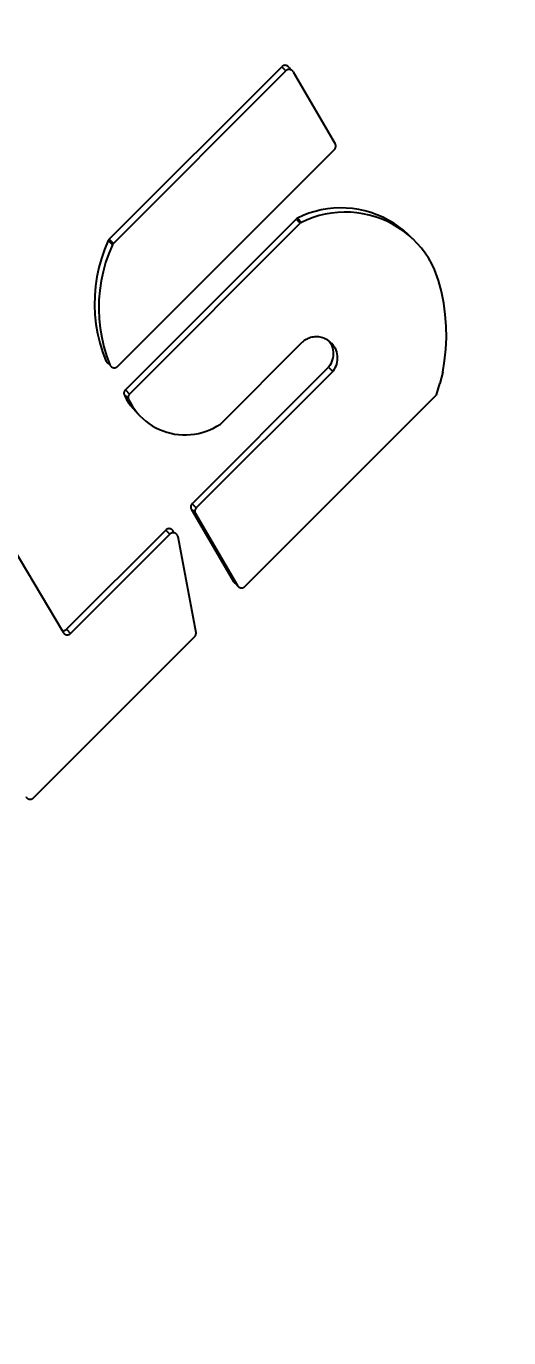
# Model space of a CAD drawing. Header units: millimetres. Extents: x 5625199 to 7433318, y -3316392 to -2552493.
# Drawn here: x 5960388.9 to 5960494.9, y -2698043.6 to -2697755.6 of the extents above; entities that cross this region are included whole.
import ezdxf

# ---------------------------------------------------------------- set-up
doc = ezdxf.new("R2010")
doc.units = ezdxf.units.MM
doc.header["$PDMODE"] = 35
doc.header["$PDSIZE"] = -10
doc.layers.add('155', color=155, linetype='Continuous')
doc.styles.add('标注-尺寸', font='simplex.shx', dxfattribs={"width": 0.7})
doc.dimstyles.new('MS55', dxfattribs={"dimscale": 0, "dimtxt": 5, "dimasz": 1, "dimexe": 1, "dimexo": 0.8, "dimgap": 1, "dimtad": 1, "dimdec": 0, "dimrnd": 5, "dimdsep": 46, "dimtxsty": '标注-尺寸', "dimblk": 'ARCHTICK', "dimcen": 0, "dimdle": 0.5, "dimclrd": 256, "dimclre": 256, "dimclrt": 50, "dimadec": 0, "dimazin": 0, "dimtfac": 1, "dimtdec": 0, "dimtix": 1, "dimtofl": 0, "dimtmove": 2, "dimatfit": 3, "dimldrblk": 'jt2', "dimfxl": 6, "dimfxlon": 1, "dimtvp": 1, "dimtolj": 1, "dimtzin": 0, "dimarcsym": 0})

# ---------------------------------------------------------------- blocks, each defined once
blk = doc.blocks.new('G$C09184D01')
at = {"color": 8}
for p, q in [((424.61, 464.21), (462.48, 502.09)), ((425.52, 463.3), (463.4, 501.17)), ((462.53, 502.13), (462.48, 502.09)), ((462.48, 502.09), (463.4, 501.17)), ((462.59, 502.17), (462.53, 502.13)), ((462.64, 502.21), (462.59, 502.17)), ((462.7, 502.25), (462.64, 502.21)), ((462.76, 502.28), (462.7, 502.25)), ((462.82, 502.31), (462.76, 502.28)), ((462.88, 502.33), (462.82, 502.31)), ((462.95, 502.35), (462.88, 502.33)), ((463.01, 502.37), (462.95, 502.35)), ((463.08, 502.38), (463.01, 502.37)), ((463.15, 502.39), (463.08, 502.38)), ((463.21, 502.39), (463.15, 502.39)), ((463.28, 502.39), (463.21, 502.39)), ((463.35, 502.38), (463.28, 502.39)), ((463.42, 502.37), (463.35, 502.38)), ((463.45, 501.22), (463.4, 501.17)), ((463.48, 502.36), (463.42, 502.37)), ((463.5, 501.26), (463.45, 501.22)), ((463.55, 502.34), (463.48, 502.36)), ((463.55, 501.3), (463.5, 501.26)), ((463.61, 502.31), (463.55, 502.34)), ((463.61, 501.34), (463.55, 501.3)), ((463.67, 502.28), (463.61, 502.31)), ((463.67, 501.37), (463.61, 501.34)), ((463.73, 502.25), (463.67, 502.28)), ((463.73, 501.4), (463.67, 501.37)), ((463.79, 502.22), (463.73, 502.25)), ((463.8, 501.42), (463.73, 501.4)), ((463.84, 502.18), (463.79, 502.22)), ((463.86, 501.44), (463.8, 501.42)), ((463.89, 502.14), (463.84, 502.18)), ((463.93, 501.46), (463.86, 501.44)), ((463.94, 502.09), (463.89, 502.14)), ((463.99, 501.47), (463.93, 501.46)), ((463.99, 502.04), (463.94, 502.09)), ((464.03, 501.99), (463.99, 502.04)), ((464.06, 501.47), (463.99, 501.47)), ((464.07, 501.93), (464.03, 501.99)), ((464.13, 501.48), (464.06, 501.47)), ((464.11, 501.88), (464.07, 501.93)), ((464.11, 501.88), (464.36, 501.45)), ((464.19, 501.47), (464.13, 501.48)), ((464.26, 501.47), (464.19, 501.47)), ((464.33, 501.46), (464.26, 501.47)), ((464.39, 501.44), (464.33, 501.46)), ((464.36, 501.45), (464.39, 501.44)), ((464.46, 501.42), (464.39, 501.44)), ((464.52, 501.4), (464.46, 501.42)), ((464.58, 501.37), (464.52, 501.4)), ((464.64, 501.34), (464.58, 501.37)), ((464.7, 501.31), (464.64, 501.34)), ((464.75, 501.27), (464.7, 501.31)), ((464.81, 501.22), (464.75, 501.27)), ((464.86, 501.18), (464.81, 501.22)), ((464.9, 501.13), (464.86, 501.18)), ((464.95, 501.08), (464.9, 501.13)), ((464.99, 501.02), (464.95, 501.08)), ((465.02, 500.96), (464.99, 501.02)), ((465.02, 500.96), (474.23, 485.16)), ((426.46, 436.29), (474.07, 483.91)), ((474.07, 483.91), (474.12, 483.96)), ((474.12, 483.96), (474.16, 484.01)), ((474.16, 484.01), (474.19, 484.06)), ((474.19, 484.06), (474.23, 484.11)), ((474.27, 485.1), (474.23, 485.16)), ((474.23, 484.11), (474.26, 484.17)), ((474.26, 484.17), (474.29, 484.23)), ((474.29, 485.05), (474.27, 485.1)), ((474.32, 484.99), (474.29, 485.05)), ((474.29, 484.23), (474.31, 484.29)), ((474.31, 484.29), (474.33, 484.35)), ((474.34, 484.92), (474.32, 484.99)), ((474.33, 484.35), (474.35, 484.41)), ((474.35, 484.86), (474.34, 484.92)), ((474.36, 484.8), (474.35, 484.86)), ((474.35, 484.41), (474.36, 484.48)), ((474.37, 484.73), (474.36, 484.8)), ((474.36, 484.48), (474.37, 484.54)), ((474.37, 484.67), (474.37, 484.73)), ((474.37, 484.6), (474.37, 484.67)), ((474.37, 484.54), (474.37, 484.6)), ((467.19, 469.41), (465.93, 468.83)), ((468.48, 469.9), (467.19, 469.41)), ((469.81, 470.31), (468.48, 469.9)), ((470.72, 469.4), (469.4, 468.99)), ((471.15, 470.63), (469.81, 470.31)), ((472.06, 469.72), (470.72, 469.4)), ((472.51, 470.87), (471.15, 470.63)), ((473.43, 469.96), (472.06, 469.72)), ((473.89, 471.02), (472.51, 470.87)), ((474.8, 470.1), (473.43, 469.96)), ((475.27, 471.08), (473.89, 471.02)), ((476.19, 470.17), (474.8, 470.1)), ((476.66, 471.05), (475.27, 471.08)), ((477.57, 470.14), (476.19, 470.17)), ((478.03, 470.93), (476.66, 471.05)), ((478.95, 470.02), (477.57, 470.14)), ((479.4, 470.73), (478.03, 470.93)), ((480.31, 469.82), (478.95, 470.02)), ((480.75, 470.44), (479.4, 470.73)), ((481.67, 469.53), (480.31, 469.82)), ((482.08, 470.06), (480.75, 470.44)), ((483, 469.15), (481.67, 469.53)), ((483.39, 469.6), (482.08, 470.06)), ((484.66, 469.06), (483.39, 469.6)), ((428.16, 431.14), (465.66, 468.64)), ((429.07, 430.22), (466.57, 467.72)), ((465.71, 468.68), (465.66, 468.64)), ((465.66, 468.64), (466.57, 467.72)), ((465.76, 468.73), (465.71, 468.68)), ((465.81, 468.76), (465.76, 468.73)), ((465.87, 468.8), (465.81, 468.76)), ((465.93, 468.83), (465.87, 468.8)), ((465.93, 468.83), (466.84, 467.92)), ((466.62, 467.77), (466.57, 467.72)), ((466.67, 467.81), (466.62, 467.77)), ((466.73, 467.85), (466.67, 467.81)), ((466.78, 467.89), (466.73, 467.85)), ((466.84, 467.92), (466.78, 467.89)), ((468.1, 468.49), (466.84, 467.92)), ((469.4, 468.99), (468.1, 468.49)), ((484.3, 468.69), (483, 469.15)), ((485.57, 468.15), (484.3, 468.69)), ((485.89, 468.43), (484.66, 469.06)), ((486.8, 467.52), (485.57, 468.15)), ((487.08, 467.73), (485.89, 468.43)), ((488, 466.82), (486.8, 467.52)), ((488.23, 466.96), (487.08, 467.73)), ((489.14, 466.04), (488, 466.82)), ((489.32, 466.11), (488.23, 466.96)), ((424.4, 463.91), (423.6, 461.98)), ((424.43, 463.96), (424.4, 463.91)), ((424.4, 463.91), (425.31, 462.99)), ((424.46, 464.02), (424.43, 463.96)), ((424.49, 464.07), (424.46, 464.02)), ((424.53, 464.12), (424.49, 464.07)), ((424.57, 464.17), (424.53, 464.12)), ((424.61, 464.21), (424.57, 464.17)), ((424.61, 464.21), (425.52, 463.3)), ((490.23, 465.2), (489.14, 466.04)), ((490.35, 465.19), (489.32, 466.11)), ((491.21, 464.33), (490.23, 465.2)), ((491.21, 464.33), (490.35, 465.19)), ((491.26, 464.28), (491.21, 464.33)), ((492.24, 463.3), (491.26, 464.28)), ((423.6, 461.98), (422.91, 460.01)), ((424.51, 461.07), (423.83, 459.1)), ((425.31, 462.99), (424.51, 461.07)), ((425.34, 463.05), (425.31, 462.99)), ((425.37, 463.1), (425.34, 463.05)), ((425.4, 463.16), (425.37, 463.1)), ((425.44, 463.21), (425.4, 463.16)), ((425.48, 463.25), (425.44, 463.21)), ((425.52, 463.3), (425.48, 463.25)), ((493.15, 462.26), (492.24, 463.3)), ((493.99, 461.16), (493.15, 462.26)), ((494.76, 460.01), (493.99, 461.16)), ((422.35, 458), (421.92, 455.96)), ((422.91, 460.01), (422.35, 458)), ((423.83, 459.1), (423.27, 457.09)), ((495.45, 458.82), (494.76, 460.01)), ((496.06, 457.58), (495.45, 458.82)), ((421.92, 455.96), (421.62, 453.9)), ((422.84, 455.05), (422.53, 452.98)), ((423.27, 457.09), (422.84, 455.05)), ((496.88, 455.17), (496.06, 457.58)), ((497.55, 452.71), (496.88, 455.17)), ((421.62, 453.9), (421.45, 451.82)), ((422.53, 452.98), (422.36, 450.91)), ((498.06, 450.21), (497.55, 452.71)), ((421.45, 451.82), (421.4, 449.73)), ((421.4, 449.73), (421.49, 447.65)), ((422.36, 450.91), (422.32, 448.82)), ((498.41, 447.69), (498.06, 450.21)), ((421.49, 447.65), (421.71, 445.58)), ((422.32, 448.82), (422.4, 446.74)), ((422.4, 446.74), (422.62, 444.67)), ((498.61, 445.15), (498.41, 447.69)), ((421.71, 445.58), (422.06, 443.52)), ((422.06, 443.52), (422.53, 441.49)), ((422.62, 444.67), (422.97, 442.61)), ((498.65, 442.6), (498.61, 445.15)), ((422.53, 441.49), (423.13, 439.5)), ((422.97, 442.61), (423.44, 440.58)), ((423.44, 440.58), (424.04, 438.59)), ((449.02, 423.64), (466.97, 441.6)), ((467.2, 441.79), (466.97, 441.6)), ((467.45, 441.97), (467.2, 441.79)), ((467.7, 442.13), (467.45, 441.97)), ((467.97, 442.28), (467.7, 442.13)), ((468.24, 442.41), (467.97, 442.28)), ((468.52, 442.52), (468.24, 442.41)), ((468.81, 442.61), (468.52, 442.52)), ((469.1, 442.68), (468.81, 442.61)), ((469.4, 442.74), (469.1, 442.68)), ((469.7, 442.77), (469.4, 442.74)), ((470, 442.79), (469.7, 442.77)), ((470.3, 442.78), (470, 442.79)), ((470.61, 442.76), (470.3, 442.78)), ((470.9, 442.72), (470.61, 442.76)), ((471.2, 442.65), (470.9, 442.72)), ((471.49, 442.57), (471.2, 442.65)), ((471.78, 442.47), (471.49, 442.57)), ((472.05, 442.35), (471.78, 442.47)), ((472.32, 442.22), (472.05, 442.35)), ((472.58, 442.06), (472.32, 442.22)), ((472.83, 441.89), (472.58, 442.06)), ((472.88, 441.85), (472.83, 441.89)), ((472.97, 441.73), (472.88, 441.85)), ((473.14, 441.48), (472.97, 441.73)), ((473.07, 441.7), (472.97, 441.73)), ((473.29, 441.5), (473.07, 441.7)), ((473.29, 441.22), (473.14, 441.48)), ((473.51, 441.29), (473.29, 441.5)), ((473.29, 441.22), (474.2, 440.3)), ((473.29, 441.22), (473.47, 440.8)), ((473.47, 440.8), (473.61, 440.37)), ((473.7, 441.06), (473.51, 441.29)), ((473.88, 440.82), (473.7, 441.06)), ((474.05, 440.57), (473.88, 440.82)), ((474.2, 440.3), (474.05, 440.57)), ((498.54, 440.05), (498.65, 442.6)), ((423.13, 439.5), (423.86, 437.55)), ((424.04, 438.59), (424.77, 436.63)), ((473.58, 437.7), (473.43, 437.28)), ((473.69, 438.14), (473.58, 437.7)), ((473.61, 440.37), (473.7, 439.93)), ((473.76, 438.59), (473.69, 438.14)), ((473.7, 439.93), (473.76, 439.49)), ((473.76, 439.49), (473.78, 439.04)), ((473.78, 439.04), (473.76, 438.59)), ((474.2, 440.3), (474.38, 439.89)), ((474.38, 439.89), (474.52, 439.46)), ((474.52, 439.46), (474.62, 439.02)), ((474.67, 437.67), (474.6, 437.23)), ((474.62, 439.02), (474.68, 438.58)), ((474.69, 438.12), (474.67, 437.67)), ((474.68, 438.58), (474.69, 438.12)), ((498.26, 437.52), (498.54, 440.05)), ((423.86, 437.55), (423.88, 437.49)), ((423.88, 437.49), (423.91, 437.43)), ((423.91, 437.43), (423.95, 437.37)), ((423.95, 437.37), (423.98, 437.32)), ((423.98, 437.32), (424.03, 437.27)), ((424.03, 437.27), (424.07, 437.22)), ((424.07, 437.22), (424.12, 437.17)), ((424.12, 437.17), (424.17, 437.13)), ((424.17, 437.13), (424.22, 437.09)), ((424.22, 437.09), (424.27, 437.05)), ((424.27, 437.05), (424.33, 437.02)), ((424.33, 437.02), (424.39, 436.99)), ((424.39, 436.99), (424.42, 436.98)), ((424.42, 436.98), (424.77, 436.63)), ((424.77, 436.63), (424.79, 436.57)), ((424.79, 436.57), (424.83, 436.52)), ((424.83, 436.52), (424.86, 436.46)), ((424.86, 436.46), (424.9, 436.41)), ((424.9, 436.41), (424.94, 436.35)), ((424.94, 436.35), (424.98, 436.31)), ((424.98, 436.31), (425.03, 436.26)), ((425.03, 436.26), (425.08, 436.22)), ((425.08, 436.22), (425.13, 436.18)), ((425.13, 436.18), (425.19, 436.14)), ((425.19, 436.14), (425.24, 436.11)), ((425.24, 436.11), (425.3, 436.08)), ((425.3, 436.08), (425.36, 436.06)), ((425.36, 436.06), (425.42, 436.03)), ((425.42, 436.03), (425.49, 436.02)), ((425.49, 436.02), (425.55, 436.01)), ((425.55, 436.01), (425.62, 436)), ((425.62, 436), (425.68, 435.99)), ((425.68, 435.99), (425.75, 435.99)), ((425.75, 435.99), (425.81, 435.99)), ((425.81, 435.99), (425.88, 436)), ((425.88, 436), (425.94, 436.01)), ((425.94, 436.01), (426.01, 436.03)), ((426.01, 436.03), (426.07, 436.05)), ((426.07, 436.05), (426.13, 436.07)), ((426.13, 436.07), (426.19, 436.1)), ((426.19, 436.1), (426.25, 436.13)), ((426.25, 436.13), (426.3, 436.17)), ((426.3, 436.17), (426.36, 436.21)), ((426.36, 436.21), (426.41, 436.25)), ((426.41, 436.25), (426.46, 436.29)), ((442.82, 406.15), (472.77, 436.1)), ((443.73, 405.24), (473.68, 435.19)), ((473.02, 436.47), (472.77, 436.1)), ((472.77, 436.1), (473.68, 435.19)), ((473.25, 436.87), (473.02, 436.47)), ((473.43, 437.28), (473.25, 436.87)), ((473.94, 435.56), (473.68, 435.19)), ((474.16, 435.95), (473.94, 435.56)), ((474.35, 436.36), (474.16, 435.95)), ((474.49, 436.79), (474.35, 436.36)), ((474.6, 437.23), (474.49, 436.79)), ((497.83, 435), (497.24, 432.52)), ((497.83, 435), (498.26, 437.52)), ((496.5, 430.08), (497.24, 432.52)), ((427.86, 430.48), (427.85, 430.41)), ((427.85, 430.41), (427.85, 430.34)), ((427.85, 430.34), (427.86, 430.28)), ((427.87, 430.61), (427.86, 430.55)), ((427.86, 430.55), (427.86, 430.48)), ((427.86, 430.28), (427.87, 430.21)), ((427.89, 430.68), (427.87, 430.61)), ((427.87, 430.21), (427.89, 430.15)), ((427.91, 430.74), (427.89, 430.68)), ((427.89, 430.15), (427.9, 430.08)), ((427.9, 430.08), (427.93, 430.02)), ((427.93, 430.8), (427.91, 430.74)), ((427.96, 430.86), (427.93, 430.8)), ((427.93, 430.02), (427.96, 429.96)), ((427.99, 430.92), (427.96, 430.86)), ((427.96, 429.96), (428.36, 429.18)), ((427.96, 429.96), (428.78, 429.3)), ((428.03, 430.98), (427.99, 430.92)), ((428.07, 431.04), (428.03, 430.98)), ((428.11, 431.09), (428.07, 431.04)), ((428.16, 431.14), (428.11, 431.09)), ((428.16, 431.14), (429.07, 430.22)), ((428.36, 429.18), (428.81, 428.43)), ((428.78, 429.63), (428.77, 429.57)), ((428.77, 429.57), (428.77, 429.5)), ((428.77, 429.5), (428.77, 429.43)), ((428.77, 429.43), (428.77, 429.36)), ((428.77, 429.36), (428.78, 429.3)), ((428.79, 429.7), (428.78, 429.63)), ((428.78, 429.3), (428.8, 429.23)), ((428.8, 429.76), (428.79, 429.7)), ((428.82, 429.83), (428.8, 429.76)), ((428.8, 429.23), (428.82, 429.17)), ((428.85, 429.89), (428.82, 429.83)), ((428.82, 429.17), (428.84, 429.11)), ((428.84, 429.11), (428.87, 429.04)), ((428.87, 429.95), (428.85, 429.89)), ((428.91, 430.01), (428.87, 429.95)), ((428.87, 429.04), (429.27, 428.27)), ((428.94, 430.07), (428.91, 430.01)), ((428.98, 430.12), (428.94, 430.07)), ((429.02, 430.17), (428.98, 430.12)), ((429.07, 430.22), (429.02, 430.17)), ((454.4, 387.98), (496.5, 430.08)), ((428.81, 428.43), (429.31, 427.71)), ((429.27, 428.27), (429.73, 427.52)), ((429.31, 427.71), (429.86, 427.02)), ((429.73, 427.52), (430.23, 426.8)), ((429.86, 427.02), (430.44, 426.37)), ((430.23, 426.8), (430.77, 426.11)), ((430.44, 426.37), (431.36, 425.46)), ((430.77, 426.11), (431.36, 425.46)), ((431.36, 425.46), (431.99, 424.85)), ((431.99, 424.85), (432.65, 424.28)), ((432.65, 424.28), (433.35, 423.76)), ((433.35, 423.76), (434.08, 423.27)), ((448.27, 423.17), (449.02, 423.64)), ((434.08, 423.27), (434.84, 422.84)), ((434.84, 422.84), (435.63, 422.46)), ((435.63, 422.46), (436.44, 422.13)), ((436.44, 422.13), (437.27, 421.85)), ((437.27, 421.85), (438.12, 421.62)), ((438.12, 421.62), (438.98, 421.45)), ((438.98, 421.45), (439.85, 421.33)), ((439.85, 421.33), (440.72, 421.27)), ((440.72, 421.27), (441.6, 421.26)), ((441.6, 421.26), (442.47, 421.31)), ((442.47, 421.31), (443.35, 421.41)), ((443.35, 421.41), (444.21, 421.57)), ((444.21, 421.57), (445.06, 421.79)), ((445.06, 421.79), (445.89, 422.06)), ((445.89, 422.06), (446.71, 422.38)), ((446.71, 422.38), (447.51, 422.75)), ((447.51, 422.75), (448.27, 423.17)), ((442.69, 406.01), (442.66, 405.95)), ((442.73, 406.06), (442.69, 406.01)), ((442.77, 406.11), (442.73, 406.06)), ((442.82, 406.15), (442.77, 406.11)), ((442.82, 406.15), (443.73, 405.24)), ((442.52, 405.52), (442.51, 405.46)), ((442.51, 405.46), (442.51, 405.39)), ((442.51, 405.39), (442.52, 405.33)), ((442.53, 405.59), (442.52, 405.52)), ((442.52, 405.33), (442.52, 405.27)), ((442.52, 405.27), (442.54, 405.2)), ((442.54, 405.65), (442.53, 405.59)), ((442.55, 405.71), (442.54, 405.65)), ((442.54, 405.2), (442.55, 405.14)), ((442.57, 405.78), (442.55, 405.71)), ((442.55, 405.14), (442.57, 405.08)), ((442.6, 405.84), (442.57, 405.78)), ((442.57, 405.08), (442.59, 405.02)), ((442.59, 405.02), (442.62, 404.96)), ((442.63, 405.89), (442.6, 405.84)), ((442.62, 404.96), (442.65, 404.9)), ((442.66, 405.95), (442.63, 405.89)), ((442.65, 404.9), (451.87, 389.1)), ((442.65, 404.9), (443.44, 404.35)), ((443.44, 404.68), (443.43, 404.61)), ((443.43, 404.61), (443.43, 404.55)), ((443.43, 404.55), (443.43, 404.48)), ((443.43, 404.48), (443.43, 404.42)), ((443.43, 404.42), (443.44, 404.35)), ((443.45, 404.74), (443.44, 404.68)), ((443.44, 404.35), (443.45, 404.29)), ((443.47, 404.8), (443.45, 404.74)), ((443.45, 404.29), (443.46, 404.23)), ((443.46, 404.23), (443.48, 404.17)), ((443.49, 404.86), (443.47, 404.8)), ((443.48, 404.17), (443.51, 404.1)), ((443.51, 404.92), (443.49, 404.86)), ((443.54, 404.98), (443.51, 404.92)), ((443.51, 404.1), (443.53, 404.05)), ((443.53, 404.05), (443.57, 403.99)), ((443.57, 405.04), (443.54, 404.98)), ((443.6, 405.09), (443.57, 405.04)), ((443.57, 403.99), (452.78, 388.19)), ((443.64, 405.14), (443.6, 405.09)), ((443.68, 405.19), (443.64, 405.14)), ((443.73, 405.24), (443.68, 405.19)), ((400.41, 401.56), (414.27, 378.3)), ((415.24, 378.57), (437.03, 400.37)), ((437.08, 400.41), (437.03, 400.37)), ((437.03, 400.37), (437.94, 399.45)), ((437.13, 400.45), (437.08, 400.41)), ((437.18, 400.49), (437.13, 400.45)), ((437.24, 400.53), (437.18, 400.49)), ((437.29, 400.56), (437.24, 400.53)), ((437.35, 400.59), (437.29, 400.56)), ((437.42, 400.61), (437.35, 400.59)), ((437.48, 400.63), (437.42, 400.61)), ((437.54, 400.65), (437.48, 400.63)), ((437.61, 400.66), (437.54, 400.65)), ((437.67, 400.67), (437.61, 400.66)), ((437.74, 400.67), (437.67, 400.67)), ((437.8, 400.67), (437.74, 400.67)), ((437.87, 400.66), (437.8, 400.67)), ((437.94, 400.66), (437.87, 400.66)), ((438, 400.64), (437.94, 400.66)), ((438.06, 400.62), (438, 400.64)), ((438.13, 400.6), (438.06, 400.62)), ((438.19, 400.58), (438.13, 400.6)), ((438.25, 400.55), (438.19, 400.58)), ((438.3, 400.52), (438.25, 400.55)), ((438.36, 400.48), (438.3, 400.52)), ((438.41, 400.44), (438.36, 400.48)), ((438.46, 400.4), (438.41, 400.44)), ((438.51, 400.35), (438.46, 400.4)), ((438.55, 400.3), (438.51, 400.35)), ((438.59, 400.25), (438.55, 400.3)), ((438.63, 400.2), (438.59, 400.25)), ((416.15, 377.66), (437.94, 399.45)), ((437.99, 399.5), (437.94, 399.45)), ((438.04, 399.54), (437.99, 399.5)), ((438.09, 399.58), (438.04, 399.54)), ((438.15, 399.62), (438.09, 399.58)), ((438.21, 399.65), (438.15, 399.62)), ((438.27, 399.67), (438.21, 399.65)), ((438.33, 399.7), (438.27, 399.67)), ((438.39, 399.72), (438.33, 399.7)), ((438.46, 399.73), (438.39, 399.72)), ((438.52, 399.75), (438.46, 399.73)), ((438.59, 399.75), (438.52, 399.75)), ((438.65, 399.76), (438.59, 399.75)), ((438.66, 400.14), (438.63, 400.2)), ((438.72, 399.76), (438.65, 399.76)), ((438.69, 400.08), (438.66, 400.14)), ((438.72, 400.02), (438.69, 400.08)), ((438.74, 399.96), (438.72, 400.02)), ((438.79, 399.75), (438.72, 399.76)), ((438.76, 399.89), (438.74, 399.96)), ((438.77, 399.83), (438.76, 399.89)), ((438.77, 399.83), (438.79, 399.75)), ((438.85, 399.74), (438.79, 399.75)), ((438.91, 399.73), (438.85, 399.74)), ((438.98, 399.71), (438.91, 399.73)), ((439.04, 399.69), (438.98, 399.71)), ((439.1, 399.67), (439.04, 399.69)), ((439.16, 399.64), (439.1, 399.67)), ((439.22, 399.6), (439.16, 399.64)), ((439.27, 399.57), (439.22, 399.6)), ((439.32, 399.53), (439.27, 399.57)), ((439.37, 399.48), (439.32, 399.53)), ((439.42, 399.44), (439.37, 399.48)), ((439.46, 399.39), (439.42, 399.44)), ((439.5, 399.34), (439.46, 399.39)), ((439.54, 399.28), (439.5, 399.34)), ((439.58, 399.23), (439.54, 399.28)), ((439.61, 399.17), (439.58, 399.23)), ((439.63, 399.11), (439.61, 399.17)), ((439.65, 399.05), (439.63, 399.11)), ((439.67, 398.98), (439.65, 399.05)), ((439.69, 398.92), (439.67, 398.98)), ((439.69, 398.92), (443.67, 377.88)), ((451.87, 389.1), (451.9, 389.04)), ((451.9, 389.04), (451.94, 388.99)), ((451.94, 388.99), (451.98, 388.94)), ((451.98, 388.94), (452.03, 388.89)), ((452.03, 388.89), (452.08, 388.84)), ((452.08, 388.84), (452.13, 388.8)), ((452.13, 388.8), (452.19, 388.76)), ((452.19, 388.76), (452.24, 388.73)), ((452.24, 388.73), (452.78, 388.19)), ((452.78, 388.19), (452.81, 388.13)), ((452.81, 388.13), (452.85, 388.07)), ((452.85, 388.07), (452.9, 388.02)), ((452.9, 388.02), (452.94, 387.97)), ((452.94, 387.97), (452.99, 387.93)), ((452.99, 387.93), (453.04, 387.89)), ((453.04, 387.89), (453.1, 387.85)), ((453.1, 387.85), (453.16, 387.81)), ((453.16, 387.81), (453.22, 387.78)), ((453.22, 387.78), (453.28, 387.75)), ((453.28, 387.75), (453.34, 387.73)), ((453.34, 387.73), (453.41, 387.71)), ((453.41, 387.71), (453.47, 387.69)), ((453.47, 387.69), (453.54, 387.68)), ((453.54, 387.68), (453.61, 387.68)), ((453.61, 387.68), (453.67, 387.67)), ((453.67, 387.67), (453.74, 387.68)), ((453.74, 387.68), (453.81, 387.68)), ((453.81, 387.68), (453.87, 387.69)), ((453.87, 387.69), (453.94, 387.71)), ((453.94, 387.71), (454, 387.73)), ((454, 387.73), (454.07, 387.75)), ((454.07, 387.75), (454.13, 387.78)), ((454.13, 387.78), (454.19, 387.81)), ((454.19, 387.81), (454.25, 387.85)), ((454.25, 387.85), (454.3, 387.89)), ((454.3, 387.89), (454.35, 387.93)), ((454.35, 387.93), (454.4, 387.98)), ((414.27, 378.3), (414.31, 378.29)), ((414.31, 378.29), (414.38, 378.28)), ((414.31, 378.29), (414.53, 377.86)), ((414.38, 378.28), (414.44, 378.27)), ((414.44, 378.27), (414.51, 378.27)), ((414.51, 378.27), (414.58, 378.27)), ((414.53, 377.86), (414.57, 377.81)), ((414.57, 377.81), (414.61, 377.75)), ((414.58, 378.27), (414.64, 378.28)), ((414.61, 377.75), (414.65, 377.7)), ((414.64, 378.28), (414.71, 378.29)), ((414.65, 377.7), (414.7, 377.65)), ((414.7, 377.65), (414.75, 377.61)), ((414.71, 378.29), (414.78, 378.31)), ((414.75, 377.61), (414.8, 377.56)), ((414.78, 378.31), (414.84, 378.33)), ((414.8, 377.56), (414.85, 377.53)), ((414.84, 378.33), (414.9, 378.35)), ((414.85, 377.53), (414.91, 377.49)), ((414.9, 378.35), (414.96, 378.38)), ((414.91, 377.49), (414.97, 377.46)), ((414.96, 378.38), (415.02, 378.41)), ((414.97, 377.46), (415.03, 377.43)), ((415.02, 378.41), (415.08, 378.45)), ((415.03, 377.43), (415.09, 377.41)), ((415.08, 378.45), (415.14, 378.49)), ((415.09, 377.41), (415.16, 377.39)), ((415.14, 378.49), (415.19, 378.53)), ((415.16, 377.39), (415.22, 377.38)), ((415.19, 378.53), (415.24, 378.57)), ((415.22, 377.38), (415.29, 377.37)), ((415.24, 378.57), (416.15, 377.66)), ((415.29, 377.37), (415.36, 377.36)), ((415.36, 377.36), (415.42, 377.36)), ((415.42, 377.36), (415.49, 377.36)), ((415.49, 377.36), (415.56, 377.37)), ((415.56, 377.37), (415.62, 377.38)), ((415.62, 377.38), (415.69, 377.4)), ((415.69, 377.4), (415.75, 377.41)), ((415.75, 377.41), (415.82, 377.44)), ((415.82, 377.44), (415.88, 377.47)), ((415.88, 377.47), (415.94, 377.5)), ((415.94, 377.5), (415.99, 377.53)), ((415.99, 377.53), (416.05, 377.57)), ((416.05, 377.57), (416.1, 377.62)), ((416.1, 377.62), (416.15, 377.66)), ((443.54, 377.17), (443.58, 377.23)), ((443.58, 377.23), (443.6, 377.29)), ((443.6, 377.29), (443.63, 377.35)), ((443.63, 377.35), (443.65, 377.42)), ((443.65, 377.42), (443.66, 377.48)), ((443.66, 377.48), (443.67, 377.55)), ((443.68, 377.81), (443.67, 377.88)), ((443.67, 377.55), (443.68, 377.61)), ((443.68, 377.75), (443.68, 377.81)), ((443.68, 377.68), (443.68, 377.75)), ((443.68, 377.61), (443.68, 377.68)), ((407.99, 341.57), (443.38, 376.96)), ((443.38, 376.96), (443.43, 377.01)), ((443.43, 377.01), (443.47, 377.06)), ((443.47, 377.06), (443.51, 377.11)), ((443.51, 377.11), (443.54, 377.17)), ((406.37, 341.77), (406.41, 341.71)), ((406.41, 341.71), (406.45, 341.65)), ((406.45, 341.65), (406.49, 341.6)), ((406.49, 341.6), (406.54, 341.56)), ((406.54, 341.56), (406.59, 341.51)), ((406.59, 341.51), (406.64, 341.47)), ((406.64, 341.47), (406.69, 341.43)), ((406.69, 341.43), (406.75, 341.39)), ((406.75, 341.39), (406.81, 341.36)), ((406.81, 341.36), (406.87, 341.34)), ((406.87, 341.34), (406.93, 341.31)), ((406.93, 341.31), (407, 341.29)), ((407, 341.29), (407.06, 341.28)), ((407.06, 341.28), (407.13, 341.27)), ((407.13, 341.27), (407.2, 341.26)), ((407.2, 341.26), (407.26, 341.26)), ((407.26, 341.26), (407.33, 341.26)), ((407.33, 341.26), (407.4, 341.27)), ((407.4, 341.27), (407.46, 341.28)), ((407.46, 341.28), (407.53, 341.3)), ((407.53, 341.3), (407.59, 341.32)), ((407.59, 341.32), (407.66, 341.34)), ((407.66, 341.34), (407.72, 341.37)), ((407.72, 341.37), (407.78, 341.4)), ((407.78, 341.4), (407.83, 341.44)), ((407.83, 341.44), (407.89, 341.48)), ((407.89, 341.48), (407.94, 341.52)), ((407.94, 341.52), (407.99, 341.57))]:
    blk.add_line(p, q, dxfattribs=at)
blk = doc.blocks.new('_ArchTick')
at = {"color": 0, "linetype": 'ByBlock', "const_width": 0.4}
blk.add_lwpolyline([(-0.5, -0.5), (0.5, 0.5)], dxfattribs=at)
blk = doc.blocks.new('*D984')
at = {"layer": '155', "lineweight": -2, "ltscale": 500, "transparency": 16777216}
for p, q in [((5957444.95, -2698844.42), (5957444.95, -2697473.96)), ((5957641.56, -2697490.34), (5957412.18, -2697490.34)), ((5957641.56, -2698828.04), (5957412.18, -2698828.04))]:
    blk.add_line(p, q, dxfattribs=at)
at = {"layer": 'Defpoints', "color": 0, "transparency": 16777216}
for p in [(5957444.95, -2697490.34), (5960431.4, -2697490.34), (5958163.19, -2698828.04)]:
    blk.add_point(p, dxfattribs=at)
at = {"layer": '155', "linetype": 'ByBlock', "lineweight": -2, "transparency": 16777216, "xscale": 32.7684199026179, "yscale": 32.7684199026179, "zscale": 32.7684199026179}
for p, rotation in [((5957444.95, -2697490.34), 90), ((5957444.95, -2698828.04), 270)]:
    blk.add_blockref('_ArchTick', p, dxfattribs=dict(at, rotation=rotation))
at = {"layer": '155', "color": 50, "ltscale": 500, "transparency": 16777216, "insert": (5957330.26, -2698159.19), "char_height": 163.842, "attachment_point": 5, "rotation": 90, "style": '标注-尺寸'}
blk.add_mtext('\\A1;1340', dxfattribs=at)
blk = doc.blocks.new('jt2')
at = {"ltscale": 0.1}
blk.add_line((0, 0), (-1, 0), dxfattribs=at)
at = {"color": 6, "ltscale": 0.1}
blk.add_lwpolyline([(-1.2174, 1.2608), (-0.717, 1.5), (0.0191, 0), (-0.717, -1.5), (-1.2174, -1.2608), (0, 0), (-1.2174, 1.2608)], dxfattribs=at)
blk = doc.blocks.new('*D985')
at = {"layer": '155', "lineweight": -2, "ltscale": 500, "transparency": 16777216}
for p, q in [((5957088.27, -2697473.96), (5957088.27, -2699744.42)), ((5957284.88, -2697490.34), (5957055.5, -2697490.34)), ((5957284.88, -2699728.04), (5957055.5, -2699728.04))]:
    blk.add_line(p, q, dxfattribs=at)
at = {"layer": 'Defpoints', "color": 0, "transparency": 16777216}
for p in [(5960431.4, -2697490.34), (5957088.27, -2699728.04), (5960093.15, -2699728.04)]:
    blk.add_point(p, dxfattribs=at)
at = {"layer": '155', "linetype": 'ByBlock', "lineweight": -2, "transparency": 16777216, "xscale": 32.7684199026179, "yscale": 32.7684199026179, "zscale": 32.7684199026179}
for p, rotation in [((5957088.27, -2697490.34), 90), ((5957088.27, -2699728.04), 270)]:
    blk.add_blockref('_ArchTick', p, dxfattribs=dict(at, rotation=rotation))
at = {"layer": '155', "color": 50, "ltscale": 500, "transparency": 16777216, "insert": (5956973.58, -2698609.19), "char_height": 163.842, "attachment_point": 5, "rotation": 90, "style": '标注-尺寸'}
blk.add_mtext('\\A1;2240', dxfattribs=at)
blk = doc.blocks.new('*D987')
at = {"layer": '155', "lineweight": -2, "ltscale": 500, "transparency": 16777216}
for p, q in [((5959093.71, -2697303.61), (5959093.71, -2697074.23)), ((5960431.4, -2697303.61), (5960431.4, -2697074.23)), ((5959077.32, -2697107), (5960447.79, -2697107))]:
    blk.add_line(p, q, dxfattribs=at)
at = {"layer": 'Defpoints', "color": 0, "transparency": 16777216}
for p in [(5960431.4, -2697107), (5960431.4, -2697490.34), (5959093.71, -2698828.04)]:
    blk.add_point(p, dxfattribs=at)
at = {"layer": '155', "linetype": 'ByBlock', "lineweight": -2, "transparency": 16777216, "xscale": 32.7684199026179, "yscale": 32.7684199026179, "zscale": 32.7684199026179, "rotation": 180}
blk.add_blockref('_ArchTick', (5959093.71, -2697107), dxfattribs=at)
at = {"layer": '155', "linetype": 'ByBlock', "lineweight": -2, "transparency": 16777216, "xscale": 32.7684199026179, "yscale": 32.7684199026179, "zscale": 32.7684199026179}
blk.add_blockref('_ArchTick', (5960431.4, -2697107), dxfattribs=at)
at = {"layer": '155', "color": 50, "ltscale": 500, "transparency": 16777216, "insert": (5959762.55, -2696992.31), "char_height": 163.842, "attachment_point": 5, "style": '标注-尺寸'}
blk.add_mtext('\\A1;1340', dxfattribs=at)
blk = doc.blocks.new('*D988')
at = {"layer": '155', "lineweight": -2, "ltscale": 500, "transparency": 16777216}
for p, q in [((5960431.4, -2697303.61), (5960431.4, -2697074.23)), ((5960749.6, -2697303.61), (5960749.6, -2697074.23)), ((5960431.4, -2697107), (5960398.64, -2697107)), ((5960749.6, -2697107), (5960782.37, -2697107))]:
    blk.add_line(p, q, dxfattribs=at)
at = {"layer": 'Defpoints', "color": 0, "transparency": 16777216}
for p in [(5960749.6, -2697107), (5960431.4, -2697490.34), (5960749.6, -2697808.54)]:
    blk.add_point(p, dxfattribs=at)
at = {"layer": '155', "linetype": 'ByBlock', "lineweight": -2, "transparency": 16777216, "xscale": 32.7684199026179, "yscale": 32.7684199026179, "zscale": 32.7684199026179}
blk.add_blockref('_ArchTick', (5960431.4, -2697107), dxfattribs=at)
at = {"layer": '155', "linetype": 'ByBlock', "lineweight": -2, "transparency": 16777216, "xscale": 32.7684199026179, "yscale": 32.7684199026179, "zscale": 32.7684199026179, "rotation": 180}
blk.add_blockref('_ArchTick', (5960749.6, -2697107), dxfattribs=at)
at = {"layer": '155', "color": 50, "ltscale": 500, "transparency": 16777216, "insert": (5960590.5, -2696992.31), "char_height": 163.842, "attachment_point": 5, "style": '标注-尺寸'}
blk.add_mtext('\\A1;320', dxfattribs=at)
blk = doc.blocks.new('*D991')
at = {"layer": '155', "lineweight": -2, "ltscale": 500, "transparency": 16777216}
for p, q in [((5957715.41, -2697000.68), (5957715.41, -2696771.3)), ((5962365.41, -2697000.68), (5962365.41, -2696771.3)), ((5962381.79, -2696804.06), (5957699.03, -2696804.06))]:
    blk.add_line(p, q, dxfattribs=at)
at = {"layer": 'Defpoints', "color": 0, "transparency": 16777216}
for p in [(5957715.41, -2696804.06), (5957715.41, -2698828.04), (5962365.41, -2698978.04)]:
    blk.add_point(p, dxfattribs=at)
at = {"layer": '155', "linetype": 'ByBlock', "lineweight": -2, "transparency": 16777216, "xscale": 32.7684199026179, "yscale": 32.7684199026179, "zscale": 32.7684199026179, "rotation": 180}
blk.add_blockref('_ArchTick', (5957715.41, -2696804.06), dxfattribs=at)
at = {"layer": '155', "linetype": 'ByBlock', "lineweight": -2, "transparency": 16777216, "xscale": 32.7684199026179, "yscale": 32.7684199026179, "zscale": 32.7684199026179}
blk.add_blockref('_ArchTick', (5962365.41, -2696804.06), dxfattribs=at)
at = {"layer": '155', "color": 50, "ltscale": 500, "transparency": 16777216, "insert": (5960040.41, -2696689.38), "char_height": 163.842, "attachment_point": 5, "style": '标注-尺寸'}
blk.add_mtext('\\A1;4650', dxfattribs=at)
blk = doc.blocks.new('*D992')
at = {"layer": '155', "lineweight": -2, "ltscale": 500, "transparency": 16777216}
for p, q in [((5962788.39, -2697490.34), (5962788.39, -2697457.57)), ((5962591.78, -2697490.34), (5962821.16, -2697490.34)), ((5962591.78, -2697808.54), (5962821.16, -2697808.54)), ((5962788.39, -2697808.54), (5962788.39, -2697841.31))]:
    blk.add_line(p, q, dxfattribs=at)
at = {"layer": 'Defpoints', "color": 0, "transparency": 16777216}
for p in [(5960431.4, -2697490.34), (5960749.6, -2697808.54), (5962788.39, -2697808.54)]:
    blk.add_point(p, dxfattribs=at)
at = {"layer": '155', "linetype": 'ByBlock', "lineweight": -2, "transparency": 16777216, "xscale": 32.76841990261786, "yscale": 32.76841990261786, "zscale": 32.76841990261786}
for p, rotation in [((5962788.39, -2697490.34), 270), ((5962788.39, -2697808.54), 90)]:
    blk.add_blockref('_ArchTick', p, dxfattribs=dict(at, rotation=rotation))
at = {"layer": '155', "color": 50, "ltscale": 500, "transparency": 16777216, "insert": (5962673.7, -2697649.44), "char_height": 163.842, "attachment_point": 5, "rotation": 90, "style": '标注-尺寸'}
blk.add_mtext('\\A1;320', dxfattribs=at)
blk = doc.blocks.new('*D993')
at = {"layer": '155', "lineweight": -2, "ltscale": 500, "transparency": 16777216}
for p, q in [((5962788.39, -2697792.15), (5962788.39, -2698461.32)), ((5962591.78, -2697808.54), (5962821.16, -2697808.54)), ((5962591.78, -2698444.93), (5962821.16, -2698444.93))]:
    blk.add_line(p, q, dxfattribs=at)
at = {"layer": 'Defpoints', "color": 0, "transparency": 16777216}
for p in [(5960749.6, -2697808.54), (5960113.21, -2698444.93), (5962788.39, -2698444.93)]:
    blk.add_point(p, dxfattribs=at)
at = {"layer": '155', "linetype": 'ByBlock', "lineweight": -2, "transparency": 16777216, "xscale": 32.76841990261786, "yscale": 32.76841990261786, "zscale": 32.76841990261786}
for p, rotation in [((5962788.39, -2697808.54), 90), ((5962788.39, -2698444.93), 270)]:
    blk.add_blockref('_ArchTick', p, dxfattribs=dict(at, rotation=rotation))
at = {"layer": '155', "color": 50, "ltscale": 500, "transparency": 16777216, "insert": (5962673.7, -2698126.74), "char_height": 163.842, "attachment_point": 5, "rotation": 90, "style": '标注-尺寸'}
blk.add_mtext('\\A1;635', dxfattribs=at)

msp = doc.modelspace()

# ---------------------------------------------------------------- block references
at = {"layer": '155', "ltscale": 500}
msp.add_blockref('G$C09184D01', (5959982.54, -2698266.61), dxfattribs=at)

# ---------------------------------------------------------------- dimensions: what is measured, and where the dimension line sits
for base, p1, p2, picture, middle in [((5957715.41, -2696804.06), (5962365.41, -2698978.04), (5957715.41, -2698828.04), '*D991', (5960040.41, -2696689.38)), ((5960431.4, -2697107), (5959093.71, -2698828.04), (5960431.4, -2697490.34), '*D987', (5959762.55, -2696992.31)), ((5960749.6, -2697107), (5960431.4, -2697490.34), (5960749.6, -2697808.54), '*D988', (5960590.5, -2696992.31))]:
    dim = msp.add_linear_dim(base=base, p1=p1, p2=p2, dimstyle='MS55', override={"dimscale": 32.76842, "dimlfac": -1}, dxfattribs=at)
    dim.commit()
    dim.dimension.update_dxf_attribs({"geometry": picture, "text_midpoint": middle})
for base, p1, p2, override, picture, middle in [((5962788.39, -2697808.54), (5960431.4, -2697490.34), (5960749.6, -2697808.54), {"dimscale": 32.76842}, '*D992', (5962673.7, -2697649.44)), ((5957088.27, -2699728.04), (5960431.4, -2697490.34), (5960093.15, -2699728.04), {"dimscale": 32.76842, "dimlfac": -1}, '*D985', (5956973.58, -2698609.19)), ((5957444.95, -2697490.34), (5958163.19, -2698828.04), (5960431.4, -2697490.34), {"dimscale": 32.76842, "dimlfac": -1}, '*D984', (5957330.26, -2698159.19)), ((5962788.39, -2698444.93), (5960749.6, -2697808.54), (5960113.21, -2698444.93), {"dimscale": 32.76842}, '*D993', (5962673.7, -2698126.74))]:
    dim = msp.add_linear_dim(base=base, p1=p1, p2=p2, angle=90, dimstyle='MS55', override=override, dxfattribs=at)
    dim.commit()
    dim.dimension.update_dxf_attribs({"geometry": picture, "text_midpoint": middle})

doc.saveas('drawing.dxf')
